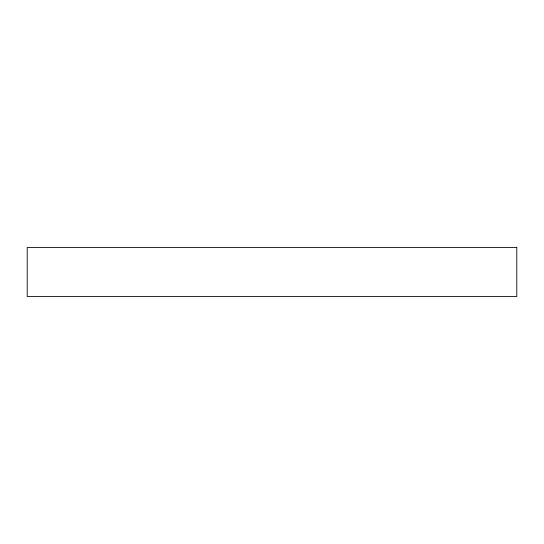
<?xml version="1.0" encoding="UTF-8"?>
<svg xmlns="http://www.w3.org/2000/svg" width="544" height="544" viewBox="0 0 544 544"><rect width="100%" height="100%" fill="white"/><g stroke="black" fill="none" stroke-linecap="round" stroke-linejoin="round"><path stroke-width="0.82" d="M516.8 247.493L27.2 247.493L27.2 296.507L516.8 296.507L516.8 247.493"/></g></svg>
